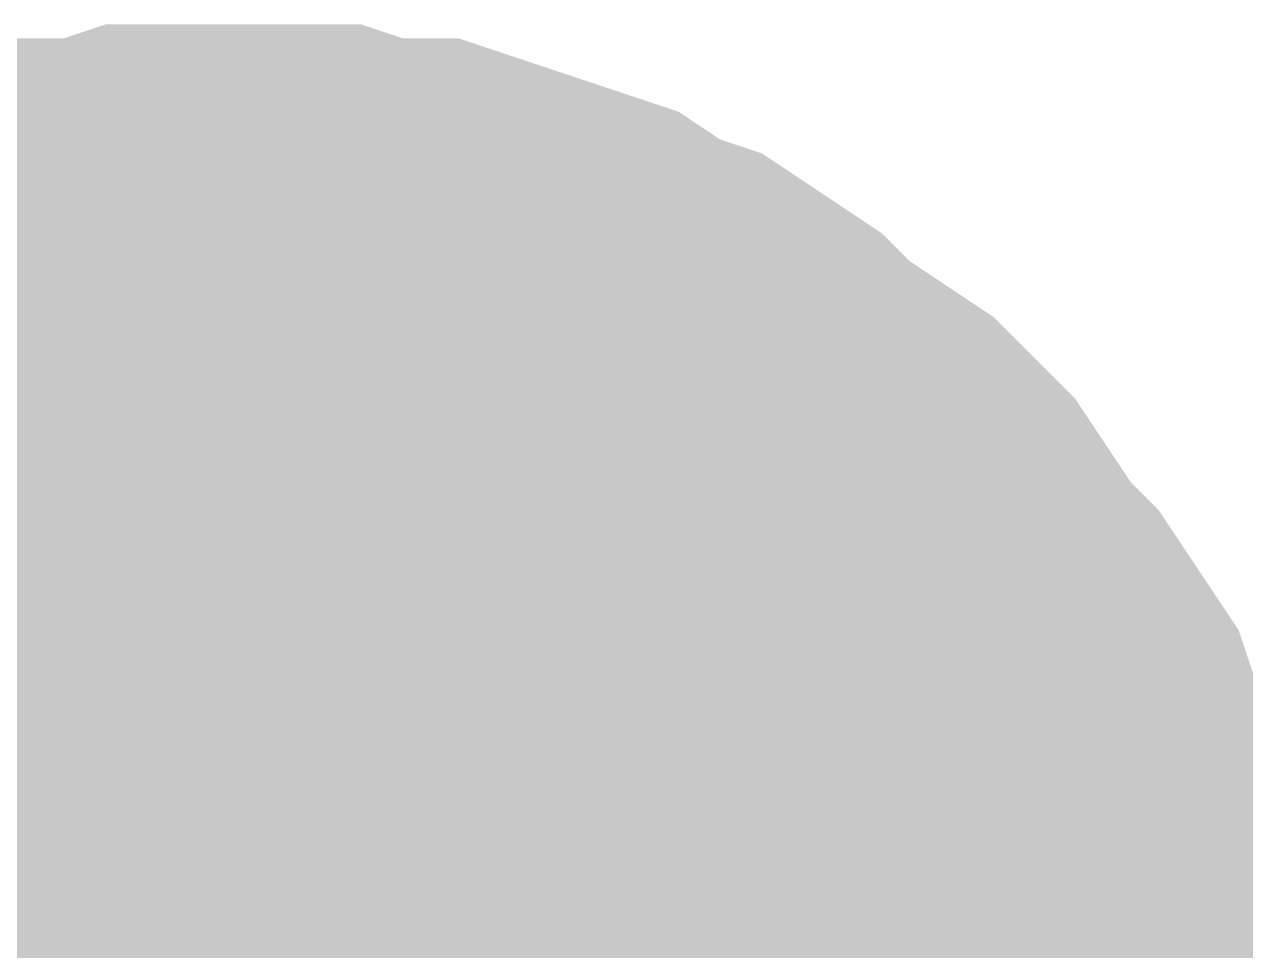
# Model space of a CAD drawing. Header units: inches. Extents: x 0 to 841, y 0 to 594.
# Drawn here: x 112.357 to 113.34, y 365.163 to 365.909 of the extents above; entities that cross this region are included whole.
import ezdxf

# ---------------------------------------------------------------- set-up
doc = ezdxf.new("R2010")
doc.units = ezdxf.units.IN
doc.layers.add('Sheet', color=255, linetype='Continuous')

msp = doc.modelspace()

# ---------------------------------------------------------------- linework, layer by layer
at = {"layer": 'Sheet'}
for points in [[(112.18798, 365.68013, 0.29972, 0.29972, 0), (112.22167, 365.70259, 0.29972, 0.29972, 0), (112.25535, 365.71382, 0.29972, 0.29972, 0), (112.30027, 365.72505, 0.29972, 0.29972, 0), (112.33396, 365.73628, 0.29972, 0.29972, 0), (112.36764, 365.7475, 0.29972, 0.29972, 0), (112.41256, 365.7475, 0.29972, 0.29972, 0), (112.44625, 365.75873, 0.29972, 0.29972, 0), (112.47993, 365.75873, 0.29972, 0.29972, 0), (112.52485, 365.75873, 0.29972, 0.29972, 0)], [(112.18798, 365.68013, 0.29972, 0.29972, 0), (112.22167, 365.70259, 0.29972, 0.29972, 0), (112.25535, 365.71382, 0.29972, 0.29972, 0), (112.30027, 365.72505, 0.29972, 0.29972, 0), (112.33396, 365.73628, 0.29972, 0.29972, 0), (112.36764, 365.7475, 0.29972, 0.29972, 0), (112.41256, 365.7475, 0.29972, 0.29972, 0), (112.44625, 365.75873, 0.29972, 0.29972, 0), (112.47993, 365.75873, 0.29972, 0.29972, 0), (112.52485, 365.75873, 0.29972, 0.29972, 0)], [(112.18798, 365.68013, 0.29972, 0.29972, 0), (112.22167, 365.70259, 0.29972, 0.29972, 0), (112.25535, 365.71382, 0.29972, 0.29972, 0), (112.30027, 365.72505, 0.29972, 0.29972, 0), (112.33396, 365.73628, 0.29972, 0.29972, 0), (112.36764, 365.7475, 0.29972, 0.29972, 0), (112.41256, 365.7475, 0.29972, 0.29972, 0), (112.44625, 365.75873, 0.29972, 0.29972, 0), (112.47993, 365.75873, 0.29972, 0.29972, 0), (112.52485, 365.75873, 0.29972, 0.29972, 0)], [(112.52485, 365.75873, 0.29972, 0.29972, 0), (112.52485, 365.75873, 0.29972, 0.29972, 0)], [(112.52485, 365.75873, 0.29972, 0.29972, 0), (112.55853, 365.75873, 0.29972, 0.29972, 0), (112.60345, 365.75873, 0.29972, 0.29972, 0), (112.63714, 365.7475, 0.29972, 0.29972, 0), (112.68205, 365.7475, 0.29972, 0.29972, 0), (112.71574, 365.73628, 0.29972, 0.29972, 0), (112.74943, 365.72505, 0.29972, 0.29972, 0), (112.78311, 365.71382, 0.29972, 0.29972, 0), (112.8168, 365.70259, 0.29972, 0.29972, 0), (112.85049, 365.68013, 0.29972, 0.29972, 0), (112.88417, 365.6689, 0.29972, 0.29972, 0), (112.91786, 365.64644, 0.29972, 0.29972, 0), (112.95155, 365.62398, 0.29972, 0.29972, 0), (112.974, 365.60152, 0.29972, 0.29972, 0), (113.00769, 365.57906, 0.29972, 0.29972, 0), (113.04138, 365.5566, 0.29972, 0.29972, 0), (113.06384, 365.53414, 0.29972, 0.29972, 0), (113.08629, 365.51168, 0.29972, 0.29972, 0), (113.10875, 365.47799, 0.29972, 0.29972, 0), (113.13121, 365.44431, 0.29972, 0.29972, 0), (113.15367, 365.42185, 0.29972, 0.29972, 0), (113.17612, 365.38816, 0.29972, 0.29972, 0), (113.19858, 365.35447, 0.29972, 0.29972, 0), (113.20981, 365.32078, 0.29972, 0.29972, 0), (113.23227, 365.28709, 0.29972, 0.29972, 0), (113.2435, 365.2534, 0.29972, 0.29972, 0), (113.25473, 365.21971, 0.29972, 0.29972, 0), (113.26596, 365.18603, 0.29972, 0.29972, 0), (113.27718, 365.15234, 0.29972, 0.29972, 0), (113.27718, 365.10742, 0.29972, 0.29972, 0), (113.28841, 365.07373, 0.29972, 0.29972, 0), (113.28841, 365.02881, 0.29972, 0.29972, 0), (113.28841, 364.99512, 0.29972, 0.29972, 0)], [(112.52485, 365.75873, 0.29972, 0.29972, 0), (112.52485, 365.75873, 0.29972, 0.29972, 0)], [(112.52485, 365.75873, 0.29972, 0.29972, 0), (112.55853, 365.75873, 0.29972, 0.29972, 0), (112.60345, 365.75873, 0.29972, 0.29972, 0), (112.63714, 365.7475, 0.29972, 0.29972, 0), (112.68205, 365.7475, 0.29972, 0.29972, 0), (112.71574, 365.73628, 0.29972, 0.29972, 0), (112.74943, 365.72505, 0.29972, 0.29972, 0), (112.78311, 365.71382, 0.29972, 0.29972, 0), (112.8168, 365.70259, 0.29972, 0.29972, 0), (112.85049, 365.68013, 0.29972, 0.29972, 0), (112.88417, 365.6689, 0.29972, 0.29972, 0), (112.91786, 365.64644, 0.29972, 0.29972, 0), (112.95155, 365.62398, 0.29972, 0.29972, 0), (112.974, 365.60152, 0.29972, 0.29972, 0), (113.00769, 365.57906, 0.29972, 0.29972, 0), (113.04138, 365.5566, 0.29972, 0.29972, 0), (113.06384, 365.53414, 0.29972, 0.29972, 0), (113.08629, 365.51168, 0.29972, 0.29972, 0), (113.10875, 365.47799, 0.29972, 0.29972, 0), (113.13121, 365.44431, 0.29972, 0.29972, 0), (113.15367, 365.42185, 0.29972, 0.29972, 0), (113.17612, 365.38816, 0.29972, 0.29972, 0), (113.19858, 365.35447, 0.29972, 0.29972, 0), (113.20981, 365.32078, 0.29972, 0.29972, 0), (113.23227, 365.28709, 0.29972, 0.29972, 0), (113.2435, 365.2534, 0.29972, 0.29972, 0), (113.25473, 365.21971, 0.29972, 0.29972, 0), (113.26596, 365.18603, 0.29972, 0.29972, 0), (113.27718, 365.15234, 0.29972, 0.29972, 0), (113.27718, 365.10742, 0.29972, 0.29972, 0), (113.28841, 365.07373, 0.29972, 0.29972, 0), (113.28841, 365.02881, 0.29972, 0.29972, 0), (113.28841, 364.99512, 0.29972, 0.29972, 0)], [(112.52485, 365.75873, 0.29972, 0.29972, 0), (112.52485, 365.75873, 0.29972, 0.29972, 0)], [(112.52485, 365.75873, 0.29972, 0.29972, 0), (112.55853, 365.75873, 0.29972, 0.29972, 0), (112.60345, 365.75873, 0.29972, 0.29972, 0), (112.63714, 365.7475, 0.29972, 0.29972, 0), (112.68205, 365.7475, 0.29972, 0.29972, 0), (112.71574, 365.73628, 0.29972, 0.29972, 0), (112.74943, 365.72505, 0.29972, 0.29972, 0), (112.78311, 365.71382, 0.29972, 0.29972, 0), (112.8168, 365.70259, 0.29972, 0.29972, 0), (112.85049, 365.68013, 0.29972, 0.29972, 0), (112.88417, 365.6689, 0.29972, 0.29972, 0), (112.91786, 365.64644, 0.29972, 0.29972, 0), (112.95155, 365.62398, 0.29972, 0.29972, 0), (112.974, 365.60152, 0.29972, 0.29972, 0), (113.00769, 365.57906, 0.29972, 0.29972, 0), (113.04138, 365.5566, 0.29972, 0.29972, 0), (113.06384, 365.53414, 0.29972, 0.29972, 0), (113.08629, 365.51168, 0.29972, 0.29972, 0), (113.10875, 365.47799, 0.29972, 0.29972, 0), (113.13121, 365.44431, 0.29972, 0.29972, 0), (113.15367, 365.42185, 0.29972, 0.29972, 0), (113.17612, 365.38816, 0.29972, 0.29972, 0), (113.19858, 365.35447, 0.29972, 0.29972, 0), (113.20981, 365.32078, 0.29972, 0.29972, 0), (113.23227, 365.28709, 0.29972, 0.29972, 0), (113.2435, 365.2534, 0.29972, 0.29972, 0), (113.25473, 365.21971, 0.29972, 0.29972, 0), (113.26596, 365.18603, 0.29972, 0.29972, 0), (113.27718, 365.15234, 0.29972, 0.29972, 0), (113.27718, 365.10742, 0.29972, 0.29972, 0), (113.28841, 365.07373, 0.29972, 0.29972, 0), (113.28841, 365.02881, 0.29972, 0.29972, 0), (113.28841, 364.99512, 0.29972, 0.29972, 0)], [(112.30027, 365.72505, 0.09906, 0.09906, 0), (112.33396, 365.73628, 0.09906, 0.09906, 0), (112.36764, 365.7475, 0.09906, 0.09906, 0), (112.41256, 365.7475, 0.09906, 0.09906, 0), (112.44625, 365.75873, 0.09906, 0.09906, 0), (112.47993, 365.75873, 0.09906, 0.09906, 0), (112.52485, 365.75873, 0.09906, 0.09906, 0)], [(112.30027, 365.72505, 0.09906, 0.09906, 0), (112.33396, 365.73628, 0.09906, 0.09906, 0), (112.36764, 365.7475, 0.09906, 0.09906, 0), (112.41256, 365.7475, 0.09906, 0.09906, 0), (112.44625, 365.75873, 0.09906, 0.09906, 0), (112.47993, 365.75873, 0.09906, 0.09906, 0), (112.52485, 365.75873, 0.09906, 0.09906, 0)], [(112.30027, 365.72505, 0.09906, 0.09906, 0), (112.33396, 365.73628, 0.09906, 0.09906, 0), (112.36764, 365.7475, 0.09906, 0.09906, 0), (112.41256, 365.7475, 0.09906, 0.09906, 0), (112.44625, 365.75873, 0.09906, 0.09906, 0), (112.47993, 365.75873, 0.09906, 0.09906, 0), (112.52485, 365.75873, 0.09906, 0.09906, 0)], [(112.52485, 365.75873, 0.09906, 0.09906, 0), (112.52485, 365.75873, 0.09906, 0.09906, 0)], [(112.52485, 365.75873, 0.09906, 0.09906, 0), (112.55853, 365.75873, 0.09906, 0.09906, 0), (112.60345, 365.75873, 0.09906, 0.09906, 0), (112.63714, 365.7475, 0.09906, 0.09906, 0), (112.68205, 365.7475, 0.09906, 0.09906, 0), (112.71574, 365.73628, 0.09906, 0.09906, 0), (112.74943, 365.72505, 0.09906, 0.09906, 0), (112.78311, 365.71382, 0.09906, 0.09906, 0), (112.8168, 365.70259, 0.09906, 0.09906, 0), (112.85049, 365.68013, 0.09906, 0.09906, 0), (112.88417, 365.6689, 0.09906, 0.09906, 0), (112.91786, 365.64644, 0.09906, 0.09906, 0), (112.95155, 365.62398, 0.09906, 0.09906, 0), (112.974, 365.60152, 0.09906, 0.09906, 0), (113.00769, 365.57906, 0.09906, 0.09906, 0), (113.04138, 365.5566, 0.09906, 0.09906, 0), (113.06384, 365.53414, 0.09906, 0.09906, 0), (113.08629, 365.51168, 0.09906, 0.09906, 0), (113.10875, 365.47799, 0.09906, 0.09906, 0), (113.13121, 365.44431, 0.09906, 0.09906, 0), (113.15367, 365.42185, 0.09906, 0.09906, 0), (113.17612, 365.38816, 0.09906, 0.09906, 0), (113.19858, 365.35447, 0.09906, 0.09906, 0), (113.20981, 365.32078, 0.09906, 0.09906, 0), (113.23227, 365.28709, 0.09906, 0.09906, 0), (113.2435, 365.2534, 0.09906, 0.09906, 0), (113.25473, 365.21971, 0.09906, 0.09906, 0), (113.26596, 365.18603, 0.09906, 0.09906, 0), (113.27718, 365.15234, 0.09906, 0.09906, 0), (113.27718, 365.10742, 0.09906, 0.09906, 0)], [(112.52485, 365.75873, 0.09906, 0.09906, 0), (112.52485, 365.75873, 0.09906, 0.09906, 0)], [(112.52485, 365.75873, 0.09906, 0.09906, 0), (112.55853, 365.75873, 0.09906, 0.09906, 0), (112.60345, 365.75873, 0.09906, 0.09906, 0), (112.63714, 365.7475, 0.09906, 0.09906, 0), (112.68205, 365.7475, 0.09906, 0.09906, 0), (112.71574, 365.73628, 0.09906, 0.09906, 0), (112.74943, 365.72505, 0.09906, 0.09906, 0), (112.78311, 365.71382, 0.09906, 0.09906, 0), (112.8168, 365.70259, 0.09906, 0.09906, 0), (112.85049, 365.68013, 0.09906, 0.09906, 0), (112.88417, 365.6689, 0.09906, 0.09906, 0), (112.91786, 365.64644, 0.09906, 0.09906, 0), (112.95155, 365.62398, 0.09906, 0.09906, 0), (112.974, 365.60152, 0.09906, 0.09906, 0), (113.00769, 365.57906, 0.09906, 0.09906, 0), (113.04138, 365.5566, 0.09906, 0.09906, 0), (113.06384, 365.53414, 0.09906, 0.09906, 0), (113.08629, 365.51168, 0.09906, 0.09906, 0), (113.10875, 365.47799, 0.09906, 0.09906, 0), (113.13121, 365.44431, 0.09906, 0.09906, 0), (113.15367, 365.42185, 0.09906, 0.09906, 0), (113.17612, 365.38816, 0.09906, 0.09906, 0), (113.19858, 365.35447, 0.09906, 0.09906, 0), (113.20981, 365.32078, 0.09906, 0.09906, 0), (113.23227, 365.28709, 0.09906, 0.09906, 0), (113.2435, 365.2534, 0.09906, 0.09906, 0), (113.25473, 365.21971, 0.09906, 0.09906, 0), (113.26596, 365.18603, 0.09906, 0.09906, 0), (113.27718, 365.15234, 0.09906, 0.09906, 0), (113.27718, 365.10742, 0.09906, 0.09906, 0)], [(112.52485, 365.75873, 0.09906, 0.09906, 0), (112.52485, 365.75873, 0.09906, 0.09906, 0)], [(112.52485, 365.75873, 0.09906, 0.09906, 0), (112.55853, 365.75873, 0.09906, 0.09906, 0), (112.60345, 365.75873, 0.09906, 0.09906, 0), (112.63714, 365.7475, 0.09906, 0.09906, 0), (112.68205, 365.7475, 0.09906, 0.09906, 0), (112.71574, 365.73628, 0.09906, 0.09906, 0), (112.74943, 365.72505, 0.09906, 0.09906, 0), (112.78311, 365.71382, 0.09906, 0.09906, 0), (112.8168, 365.70259, 0.09906, 0.09906, 0), (112.85049, 365.68013, 0.09906, 0.09906, 0), (112.88417, 365.6689, 0.09906, 0.09906, 0), (112.91786, 365.64644, 0.09906, 0.09906, 0), (112.95155, 365.62398, 0.09906, 0.09906, 0), (112.974, 365.60152, 0.09906, 0.09906, 0), (113.00769, 365.57906, 0.09906, 0.09906, 0), (113.04138, 365.5566, 0.09906, 0.09906, 0), (113.06384, 365.53414, 0.09906, 0.09906, 0), (113.08629, 365.51168, 0.09906, 0.09906, 0), (113.10875, 365.47799, 0.09906, 0.09906, 0), (113.13121, 365.44431, 0.09906, 0.09906, 0), (113.15367, 365.42185, 0.09906, 0.09906, 0), (113.17612, 365.38816, 0.09906, 0.09906, 0), (113.19858, 365.35447, 0.09906, 0.09906, 0), (113.20981, 365.32078, 0.09906, 0.09906, 0), (113.23227, 365.28709, 0.09906, 0.09906, 0), (113.2435, 365.2534, 0.09906, 0.09906, 0), (113.25473, 365.21971, 0.09906, 0.09906, 0), (113.26596, 365.18603, 0.09906, 0.09906, 0), (113.27718, 365.15234, 0.09906, 0.09906, 0), (113.27718, 365.10742, 0.09906, 0.09906, 0)], [(112.19921, 365.38816, 0.29972, 0.29972, 0), (112.22167, 365.39939, 0.29972, 0.29972, 0), (112.24413, 365.41062, 0.29972, 0.29972, 0), (112.26658, 365.43308, 0.29972, 0.29972, 0), (112.27781, 365.44431, 0.29972, 0.29972, 0), (112.30027, 365.45554, 0.29972, 0.29972, 0), (112.32273, 365.45554, 0.29972, 0.29972, 0), (112.34519, 365.46677, 0.29972, 0.29972, 0), (112.37887, 365.47799, 0.29972, 0.29972, 0), (112.40133, 365.48922, 0.29972, 0.29972, 0), (112.42379, 365.48922, 0.29972, 0.29972, 0), (112.44625, 365.48922, 0.29972, 0.29972, 0), (112.4687, 365.50045, 0.29972, 0.29972, 0), (112.50239, 365.50045, 0.29972, 0.29972, 0), (112.52485, 365.50045, 0.29972, 0.29972, 0)], [(112.19921, 365.38816, 0.29972, 0.29972, 0), (112.22167, 365.39939, 0.29972, 0.29972, 0), (112.24413, 365.41062, 0.29972, 0.29972, 0), (112.26658, 365.43308, 0.29972, 0.29972, 0), (112.27781, 365.44431, 0.29972, 0.29972, 0), (112.30027, 365.45554, 0.29972, 0.29972, 0), (112.32273, 365.45554, 0.29972, 0.29972, 0), (112.34519, 365.46677, 0.29972, 0.29972, 0), (112.37887, 365.47799, 0.29972, 0.29972, 0), (112.40133, 365.48922, 0.29972, 0.29972, 0), (112.42379, 365.48922, 0.29972, 0.29972, 0), (112.44625, 365.48922, 0.29972, 0.29972, 0), (112.4687, 365.50045, 0.29972, 0.29972, 0), (112.50239, 365.50045, 0.29972, 0.29972, 0), (112.52485, 365.50045, 0.29972, 0.29972, 0)], [(112.52485, 365.50045, 0.29972, 0.29972, 0), (112.52485, 365.50045, 0.29972, 0.29972, 0)], [(112.52485, 365.50045, 0.29972, 0.29972, 0), (112.54731, 365.50045, 0.29972, 0.29972, 0), (112.58099, 365.50045, 0.29972, 0.29972, 0), (112.60345, 365.48922, 0.29972, 0.29972, 0), (112.62591, 365.48922, 0.29972, 0.29972, 0), (112.64837, 365.48922, 0.29972, 0.29972, 0), (112.67082, 365.47799, 0.29972, 0.29972, 0), (112.70451, 365.46677, 0.29972, 0.29972, 0), (112.72697, 365.45554, 0.29972, 0.29972, 0), (112.74943, 365.45554, 0.29972, 0.29972, 0), (112.77188, 365.44431, 0.29972, 0.29972, 0), (112.78311, 365.43308, 0.29972, 0.29972, 0), (112.80557, 365.41062, 0.29972, 0.29972, 0), (112.82803, 365.39939, 0.29972, 0.29972, 0), (112.85049, 365.38816, 0.29972, 0.29972, 0), (112.86171, 365.3657, 0.29972, 0.29972, 0), (112.88417, 365.35447, 0.29972, 0.29972, 0), (112.8954, 365.33201, 0.29972, 0.29972, 0), (112.91786, 365.32078, 0.29972, 0.29972, 0), (112.92909, 365.29832, 0.29972, 0.29972, 0), (112.94032, 365.27586, 0.29972, 0.29972, 0), (112.96277, 365.2534, 0.29972, 0.29972, 0), (112.974, 365.24217, 0.29972, 0.29972, 0), (112.98523, 365.21971, 0.29972, 0.29972, 0), (112.98523, 365.19726, 0.29972, 0.29972, 0), (112.99646, 365.1748, 0.29972, 0.29972, 0), (113.00769, 365.14111, 0.29972, 0.29972, 0), (113.01892, 365.11865, 0.29972, 0.29972, 0), (113.01892, 365.09619, 0.29972, 0.29972, 0), (113.01892, 365.07373, 0.29972, 0.29972, 0), (113.03015, 365.05127, 0.29972, 0.29972, 0), (113.03015, 365.01758, 0.29972, 0.29972, 0), (113.03015, 364.99512, 0.29972, 0.29972, 0)], [(112.52485, 365.50045, 0.29972, 0.29972, 0), (112.52485, 365.50045, 0.29972, 0.29972, 0)], [(112.52485, 365.50045, 0.29972, 0.29972, 0), (112.54731, 365.50045, 0.29972, 0.29972, 0), (112.58099, 365.50045, 0.29972, 0.29972, 0), (112.60345, 365.48922, 0.29972, 0.29972, 0), (112.62591, 365.48922, 0.29972, 0.29972, 0), (112.64837, 365.48922, 0.29972, 0.29972, 0), (112.67082, 365.47799, 0.29972, 0.29972, 0), (112.70451, 365.46677, 0.29972, 0.29972, 0), (112.72697, 365.45554, 0.29972, 0.29972, 0), (112.74943, 365.45554, 0.29972, 0.29972, 0), (112.77188, 365.44431, 0.29972, 0.29972, 0), (112.78311, 365.43308, 0.29972, 0.29972, 0), (112.80557, 365.41062, 0.29972, 0.29972, 0), (112.82803, 365.39939, 0.29972, 0.29972, 0), (112.85049, 365.38816, 0.29972, 0.29972, 0), (112.86171, 365.3657, 0.29972, 0.29972, 0), (112.88417, 365.35447, 0.29972, 0.29972, 0), (112.8954, 365.33201, 0.29972, 0.29972, 0), (112.91786, 365.32078, 0.29972, 0.29972, 0), (112.92909, 365.29832, 0.29972, 0.29972, 0), (112.94032, 365.27586, 0.29972, 0.29972, 0), (112.96277, 365.2534, 0.29972, 0.29972, 0), (112.974, 365.24217, 0.29972, 0.29972, 0), (112.98523, 365.21971, 0.29972, 0.29972, 0), (112.98523, 365.19726, 0.29972, 0.29972, 0), (112.99646, 365.1748, 0.29972, 0.29972, 0), (113.00769, 365.14111, 0.29972, 0.29972, 0), (113.01892, 365.11865, 0.29972, 0.29972, 0), (113.01892, 365.09619, 0.29972, 0.29972, 0), (113.01892, 365.07373, 0.29972, 0.29972, 0), (113.03015, 365.05127, 0.29972, 0.29972, 0), (113.03015, 365.01758, 0.29972, 0.29972, 0), (113.03015, 364.99512, 0.29972, 0.29972, 0)], [(112.30027, 365.45554, 0.09906, 0.09906, 0), (112.32273, 365.45554, 0.09906, 0.09906, 0), (112.34519, 365.46677, 0.09906, 0.09906, 0), (112.37887, 365.47799, 0.09906, 0.09906, 0), (112.40133, 365.48922, 0.09906, 0.09906, 0), (112.42379, 365.48922, 0.09906, 0.09906, 0), (112.44625, 365.48922, 0.09906, 0.09906, 0), (112.4687, 365.50045, 0.09906, 0.09906, 0), (112.50239, 365.50045, 0.09906, 0.09906, 0), (112.52485, 365.50045, 0.09906, 0.09906, 0)], [(112.30027, 365.45554, 0.09906, 0.09906, 0), (112.32273, 365.45554, 0.09906, 0.09906, 0), (112.34519, 365.46677, 0.09906, 0.09906, 0), (112.37887, 365.47799, 0.09906, 0.09906, 0), (112.40133, 365.48922, 0.09906, 0.09906, 0), (112.42379, 365.48922, 0.09906, 0.09906, 0), (112.44625, 365.48922, 0.09906, 0.09906, 0), (112.4687, 365.50045, 0.09906, 0.09906, 0), (112.50239, 365.50045, 0.09906, 0.09906, 0), (112.52485, 365.50045, 0.09906, 0.09906, 0)], [(112.52485, 365.50045, 0.09906, 0.09906, 0), (112.52485, 365.50045, 0.09906, 0.09906, 0)], [(112.52485, 365.50045, 0.09906, 0.09906, 0), (112.54731, 365.50045, 0.09906, 0.09906, 0), (112.58099, 365.50045, 0.09906, 0.09906, 0), (112.60345, 365.48922, 0.09906, 0.09906, 0), (112.62591, 365.48922, 0.09906, 0.09906, 0), (112.64837, 365.48922, 0.09906, 0.09906, 0), (112.67082, 365.47799, 0.09906, 0.09906, 0), (112.70451, 365.46677, 0.09906, 0.09906, 0), (112.72697, 365.45554, 0.09906, 0.09906, 0), (112.74943, 365.45554, 0.09906, 0.09906, 0), (112.77188, 365.44431, 0.09906, 0.09906, 0), (112.78311, 365.43308, 0.09906, 0.09906, 0), (112.80557, 365.41062, 0.09906, 0.09906, 0), (112.82803, 365.39939, 0.09906, 0.09906, 0), (112.85049, 365.38816, 0.09906, 0.09906, 0), (112.86171, 365.3657, 0.09906, 0.09906, 0), (112.88417, 365.35447, 0.09906, 0.09906, 0), (112.8954, 365.33201, 0.09906, 0.09906, 0), (112.91786, 365.32078, 0.09906, 0.09906, 0), (112.92909, 365.29832, 0.09906, 0.09906, 0), (112.94032, 365.27586, 0.09906, 0.09906, 0), (112.96277, 365.2534, 0.09906, 0.09906, 0), (112.974, 365.24217, 0.09906, 0.09906, 0), (112.98523, 365.21971, 0.09906, 0.09906, 0), (112.98523, 365.19726, 0.09906, 0.09906, 0), (112.99646, 365.1748, 0.09906, 0.09906, 0), (113.00769, 365.14111, 0.09906, 0.09906, 0), (113.01892, 365.11865, 0.09906, 0.09906, 0), (113.01892, 365.09619, 0.09906, 0.09906, 0)], [(112.52485, 365.50045, 0.09906, 0.09906, 0), (112.52485, 365.50045, 0.09906, 0.09906, 0)], [(112.52485, 365.50045, 0.09906, 0.09906, 0), (112.54731, 365.50045, 0.09906, 0.09906, 0), (112.58099, 365.50045, 0.09906, 0.09906, 0), (112.60345, 365.48922, 0.09906, 0.09906, 0), (112.62591, 365.48922, 0.09906, 0.09906, 0), (112.64837, 365.48922, 0.09906, 0.09906, 0), (112.67082, 365.47799, 0.09906, 0.09906, 0), (112.70451, 365.46677, 0.09906, 0.09906, 0), (112.72697, 365.45554, 0.09906, 0.09906, 0), (112.74943, 365.45554, 0.09906, 0.09906, 0), (112.77188, 365.44431, 0.09906, 0.09906, 0), (112.78311, 365.43308, 0.09906, 0.09906, 0), (112.80557, 365.41062, 0.09906, 0.09906, 0), (112.82803, 365.39939, 0.09906, 0.09906, 0), (112.85049, 365.38816, 0.09906, 0.09906, 0), (112.86171, 365.3657, 0.09906, 0.09906, 0), (112.88417, 365.35447, 0.09906, 0.09906, 0), (112.8954, 365.33201, 0.09906, 0.09906, 0), (112.91786, 365.32078, 0.09906, 0.09906, 0), (112.92909, 365.29832, 0.09906, 0.09906, 0), (112.94032, 365.27586, 0.09906, 0.09906, 0), (112.96277, 365.2534, 0.09906, 0.09906, 0), (112.974, 365.24217, 0.09906, 0.09906, 0), (112.98523, 365.21971, 0.09906, 0.09906, 0), (112.98523, 365.19726, 0.09906, 0.09906, 0), (112.99646, 365.1748, 0.09906, 0.09906, 0), (113.00769, 365.14111, 0.09906, 0.09906, 0), (113.01892, 365.11865, 0.09906, 0.09906, 0), (113.01892, 365.09619, 0.09906, 0.09906, 0)], [(97.52303, 364.99512, 0.7493, 0.7493, 0), (112.52485, 364.99512, 0.7493, 0.7493, 0), (112.52485, 362.49093, 0.7493, 0.7493, 0)], [(117.52171, 364.99512, 0.7493, 0.7493, 0), (112.52485, 364.99512, 0.7493, 0.7493, 0)]]:
    msp.add_lwpolyline(points, format="xyseb", dxfattribs=at)
msp.add_lwpolyline([(112.246, 365.00001, 0.508, 0.508, 1), (112.754, 365.00001, 0.508, 0.508, 1)], format="xyseb", close=True, dxfattribs=at)

doc.saveas('drawing.dxf')
